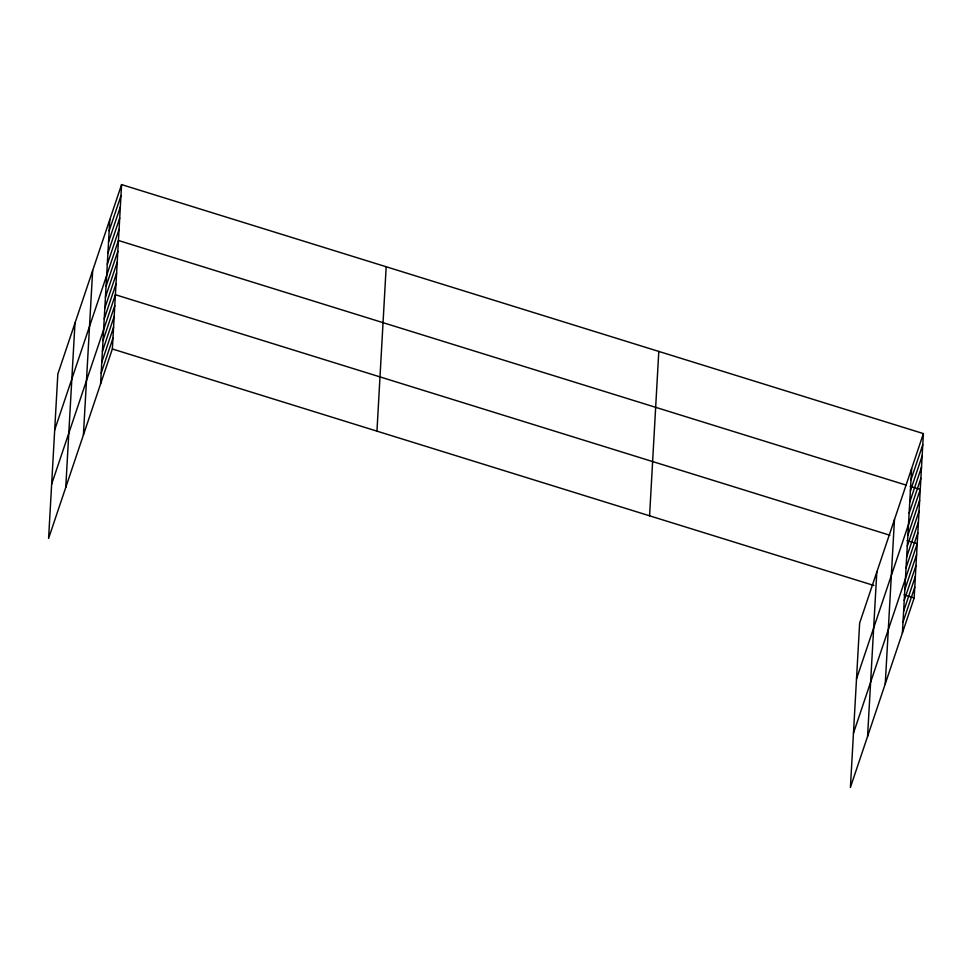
<?xml version="1.0" encoding="UTF-8"?>
<svg xmlns="http://www.w3.org/2000/svg" width="972" height="972" viewBox="0 0 972 972"><rect width="100%" height="100%" fill="white"/><g stroke="black" fill="none" stroke-linecap="round" stroke-linejoin="round"><path stroke-width="1.46" d="M65.756 487.434L74.978 323.056M83.422 434.921L92.656 270.544M100.578 383.952L109.8 219.575M121.585 184.595L57.834 374.026L48.6 538.403L112.351 348.972L121.585 184.595L923.4 433.597L914.166 597.974L850.415 787.405L859.649 623.028L923.4 433.597M376.954 431.143L386.176 266.765M649.575 515.804L658.797 351.427M867.571 736.448L876.805 572.071M885.249 683.936L894.471 519.558M902.393 632.966L911.627 468.589M109.18 230.753L120.953 195.773M108.548 241.931L120.321 206.951M107.916 253.109L119.702 218.129M107.297 264.287L119.07 229.307M54.687 429.916L118.438 240.485L905.88 485.028M106.057 286.315L117.831 251.323M105.45 297.165L117.223 262.173M104.842 308.015L116.616 273.023M104.235 318.865L116.008 283.873M51.65 484.153L115.401 294.723L889.89 535.244M103.008 340.565L114.781 305.573M102.4 351.414L114.174 316.422M101.793 362.264L113.566 327.272M101.185 373.114L112.959 338.122M910.995 479.767L922.768 444.775M910.375 490.945L922.149 455.953M909.743 502.123L921.517 467.131M909.112 513.301L920.885 478.309M856.514 678.918L920.265 489.487L910.193 486.365M907.872 535.329L919.658 500.337M907.265 546.179L919.038 511.187M906.657 557.029L918.431 522.037M906.05 567.879L917.823 532.887M853.465 733.167L917.216 543.737L907.155 540.602M904.835 589.567L916.608 554.587M904.227 600.417L916.001 565.437M903.62 611.267L915.393 576.275M903 622.116L914.786 587.124M112.351 348.972L873.901 585.472M904.106 594.852L914.166 597.974"/></g></svg>
